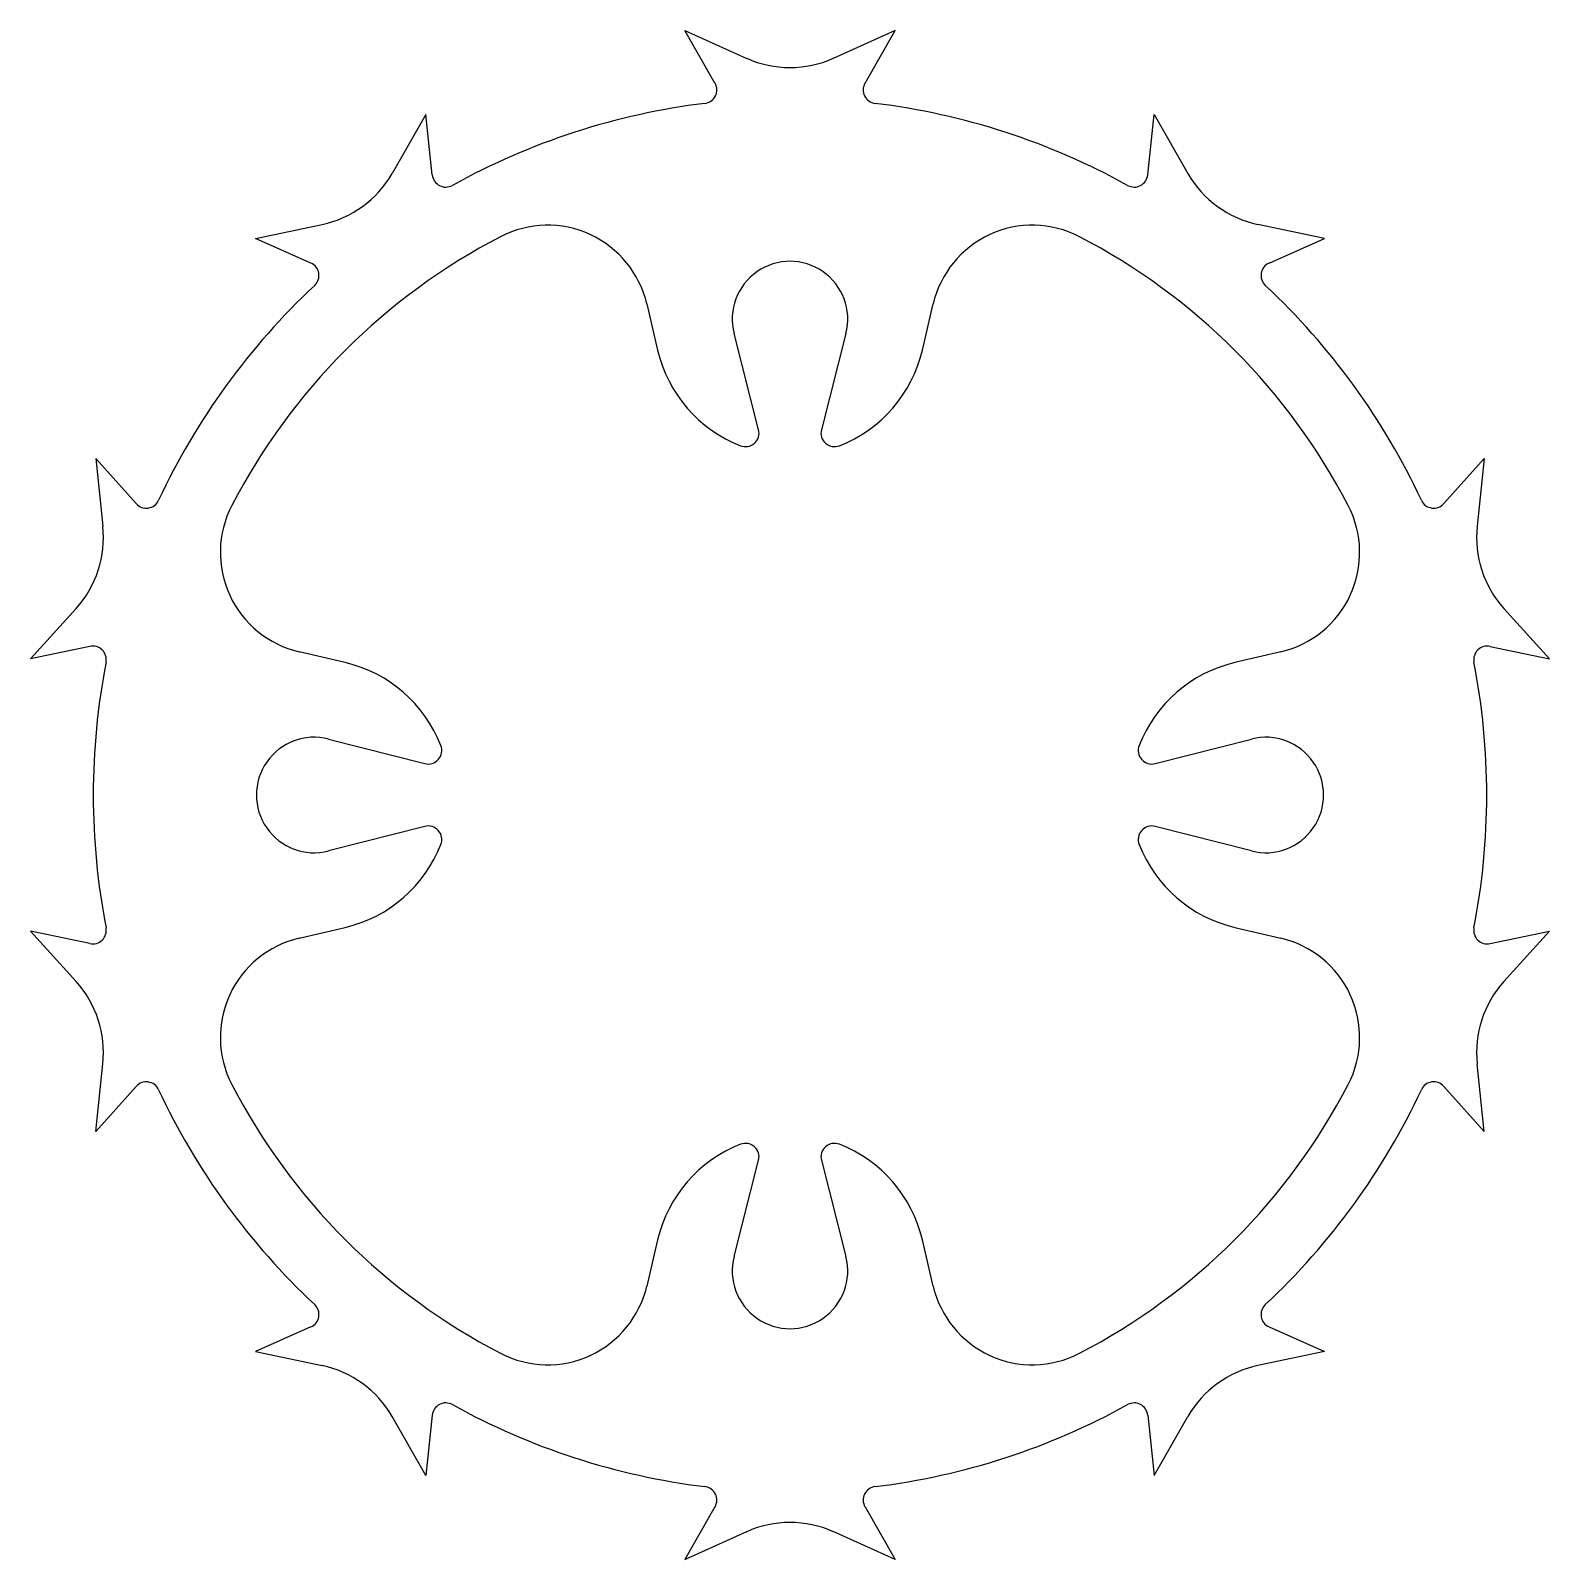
# Model space of a CAD drawing. Extents: x 1.5 to 46.1, y 3.5 to 48.5.
import ezdxf

# ---------------------------------------------------------------- set-up
doc = ezdxf.new("R2010")
doc.units = 0
doc.layers.add('VISIBLE', color=7, linetype='CONTINUOUS')

msp = doc.modelspace()

# ---------------------------------------------------------------- linework, layer by layer
at = {"layer": 'VISIBLE'}
for p, q in [((20.702, 48.488), (22.527, 47.671)), ((21.593, 46.943), (20.702, 48.488)), ((26.898, 48.488), (25.073, 47.671)), ((26.007, 46.943), (26.898, 48.488)), ((13.089, 46.014), (12.091, 44.281)), ((13.275, 44.241), (13.089, 46.014)), ((34.325, 44.241), (34.511, 46.014)), ((34.511, 46.014), (35.509, 44.281)), ((8.075, 42.372), (10.032, 42.785)), ((39.525, 42.372), (37.568, 42.785)), ((9.704, 41.646), (8.075, 42.372)), ((37.896, 41.646), (39.525, 42.372)), ((19.588, 40.445), (19.905, 39.089)), ((27.695, 39.089), (28.012, 40.445)), ((22.877, 36.746), (22.153, 39.579)), ((25.447, 39.579), (24.723, 36.746)), ((4.564, 34.571), (3.371, 35.896)), ((3.371, 35.896), (3.582, 33.907)), ((43.036, 34.571), (44.229, 35.896)), ((44.229, 35.896), (44.018, 33.907)), ((1.456, 30.002), (2.796, 31.487)), ((46.144, 30.002), (44.804, 31.487)), ((3.2, 30.373), (1.456, 30.002)), ((10.711, 29.895), (9.355, 30.212)), ((38.245, 30.212), (36.889, 29.895)), ((44.4, 30.373), (46.144, 30.002)), ((10.221, 27.647), (13.054, 26.923)), ((34.546, 26.923), (37.379, 27.647)), ((13.054, 25.077), (10.221, 24.353)), ((37.379, 24.353), (34.546, 25.077)), ((9.355, 21.788), (10.711, 22.105)), ((36.889, 22.105), (38.245, 21.788)), ((3.2, 21.627), (1.456, 21.998)), ((1.456, 21.998), (2.796, 20.513)), ((44.4, 21.627), (46.144, 21.998)), ((46.144, 21.998), (44.804, 20.513)), ((3.371, 16.104), (3.582, 18.093)), ((44.229, 16.104), (44.018, 18.093)), ((4.564, 17.429), (3.371, 16.104)), ((43.036, 17.429), (44.229, 16.104)), ((22.153, 12.421), (22.877, 15.254)), ((24.723, 15.254), (25.447, 12.421)), ((19.905, 12.911), (19.588, 11.555)), ((28.012, 11.555), (27.695, 12.911)), ((9.704, 10.354), (8.075, 9.628)), ((37.896, 10.354), (39.525, 9.628)), ((8.075, 9.628), (10.032, 9.215)), ((39.525, 9.628), (37.568, 9.215)), ((13.089, 5.986), (12.091, 7.719)), ((13.275, 7.759), (13.089, 5.986)), ((34.325, 7.759), (34.511, 5.986)), ((34.511, 5.986), (35.509, 7.719)), ((21.593, 5.057), (20.702, 3.512)), ((26.007, 5.057), (26.898, 3.512)), ((20.702, 3.512), (22.527, 4.329)), ((26.898, 3.512), (25.073, 4.329))]:
    msp.add_line(p, q, dxfattribs=at)
for centre, radius, start, end in [((23.8, 50.519), 3.119, 245.9176, 294.0824), ((21.247, 46.743), 0.4, 277.0174, 30), ((26.353, 46.743), 0.4, 150, 262.9826), ((23.8, 26), 20.5, 97.0174, 118.9826), ((23.8, 26), 20.5, 61.0174, 82.9826), ((9.388, 45.836), 3.119, 281.9176, 330.0824), ((13.673, 44.283), 0.4, 186, 298.9826), ((33.927, 44.283), 0.4, 241.0174, 354), ((38.212, 45.836), 3.119, 209.9176, 258.0824), ((16.667, 39.761), 3, 13.1709, 117.4004), ((30.933, 39.761), 3, 62.5996, 166.8291), ((23.8, 26), 18.5, 117.4004, 152.5996), ((23.8, 26), 18.5, 27.4004, 62.5996), ((9.542, 41.281), 0.4, 313.0174, 66), ((23.8, 40), 1.7, 345.6563, 194.3437), ((38.058, 41.281), 0.4, 114, 226.9826), ((23.8, 26), 20.5, 133.0174, 154.9826), ((23.8, 26), 20.5, 25.0174, 46.9826), ((23.8, 40), 4, 193.1709, 248.6584), ((23.8, 40), 4, 291.3416, 346.8291), ((22.49, 36.647), 0.4, 248.6584, 14.3437), ((25.11, 36.647), 0.4, 165.6563, 291.3416), ((4.861, 34.838), 0.4, 222, 334.9826), ((42.739, 34.838), 0.4, 205.0174, 318), ((10.039, 33.133), 3, 152.5996, 256.8291), ((37.561, 33.133), 3, 283.1709, 27.4004), ((0.481, 33.577), 3.119, 317.9176, 6.0824), ((47.119, 33.577), 3.119, 173.9176, 222.0824), ((3.283, 29.982), 0.4, 349.0174, 102), ((44.317, 29.982), 0.4, 78, 190.9826), ((23.8, 26), 20.5, 169.0174, 190.9826), ((9.8, 26), 4, 21.3416, 76.8291), ((37.8, 26), 4, 103.1709, 158.6584), ((23.8, 26), 20.5, 349.0174, 10.9826), ((9.8, 26), 1.7, 75.6563, 284.3437), ((13.153, 27.31), 0.4, 255.6563, 21.3416), ((34.447, 27.31), 0.4, 158.6584, 284.3437), ((37.8, 26), 1.7, 255.6563, 104.3437), ((13.153, 24.69), 0.4, 338.6584, 104.3437), ((34.447, 24.69), 0.4, 75.6563, 201.3416), ((9.8, 26), 4, 283.1709, 338.6584), ((37.8, 26), 4, 201.3416, 256.8291), ((3.283, 22.018), 0.4, 258, 10.9826), ((44.317, 22.018), 0.4, 169.0174, 282), ((10.039, 18.867), 3, 103.1709, 207.4004), ((37.561, 18.867), 3, 332.5996, 76.8291), ((0.481, 18.423), 3.119, 353.9176, 42.0824), ((47.119, 18.423), 3.119, 137.9176, 186.0824), ((4.861, 17.162), 0.4, 25.0174, 138), ((42.739, 17.162), 0.4, 42, 154.9826), ((23.8, 26), 20.5, 205.0174, 226.9826), ((23.8, 26), 18.5, 207.4004, 242.5996), ((23.8, 26), 18.5, 297.4004, 332.5996), ((23.8, 26), 20.5, 313.0174, 334.9826), ((22.49, 15.353), 0.4, 345.6563, 111.3416), ((25.11, 15.353), 0.4, 68.6584, 194.3437), ((23.8, 12), 4, 111.3416, 166.8291), ((23.8, 12), 4, 13.1709, 68.6584), ((23.8, 12), 1.7, 165.6563, 14.3437), ((16.667, 12.239), 3, 242.5996, 346.8291), ((30.933, 12.239), 3, 193.1709, 297.4004), ((9.542, 10.719), 0.4, 294, 46.9826), ((38.058, 10.719), 0.4, 133.0174, 246), ((9.388, 6.164), 3.119, 29.9176, 78.0824), ((38.212, 6.164), 3.119, 101.9176, 150.0824), ((13.673, 7.717), 0.4, 61.0174, 174), ((33.927, 7.717), 0.4, 6, 118.9826), ((23.8, 26), 20.5, 241.0174, 262.9826), ((23.8, 26), 20.5, 277.0174, 298.9826), ((21.247, 5.257), 0.4, 330, 82.9826), ((26.353, 5.257), 0.4, 97.0174, 210), ((23.8, 1.481), 3.119, 65.9176, 114.0824)]:
    msp.add_arc(centre, radius, start, end, dxfattribs=at)

doc.saveas('drawing.dxf')
